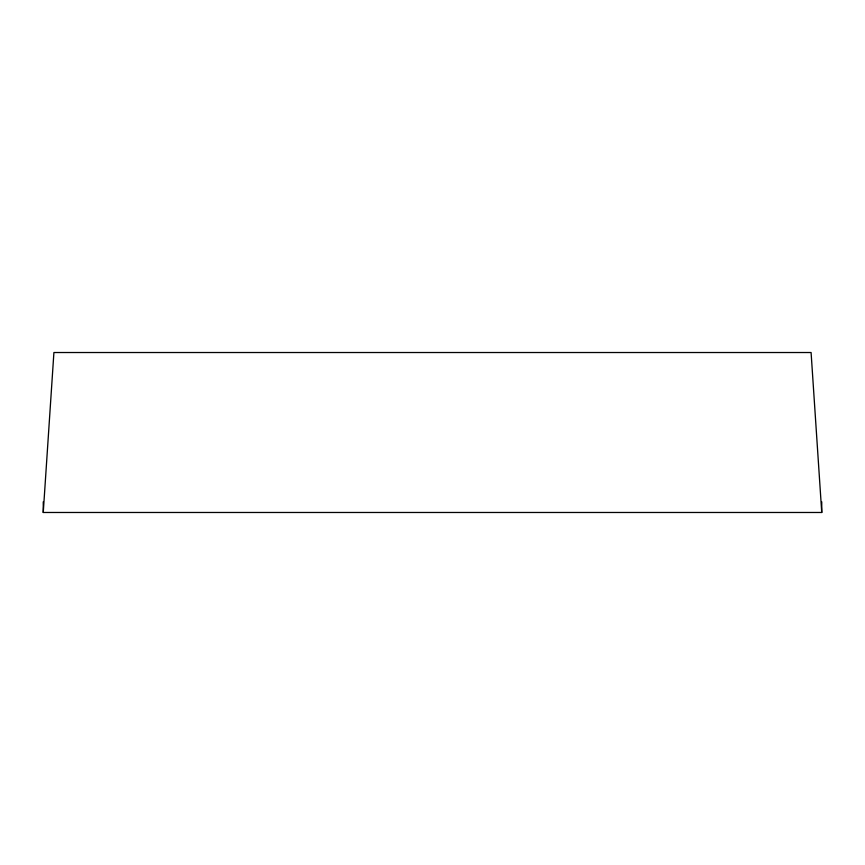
<?xml version="1.0" encoding="UTF-8"?>
<svg xmlns="http://www.w3.org/2000/svg" width="865" height="865" viewBox="0 0 865 865"><rect width="100%" height="100%" fill="white"/><g stroke="black" fill="none" stroke-linecap="round" stroke-linejoin="round"><path stroke-width="1.3" d="M43.25 512.48L53.911 352.52L811.089 352.52L821.75 512.48L43.25 512.48L43.25 501.819M821.75 501.819L821.75 512.48"/></g></svg>
